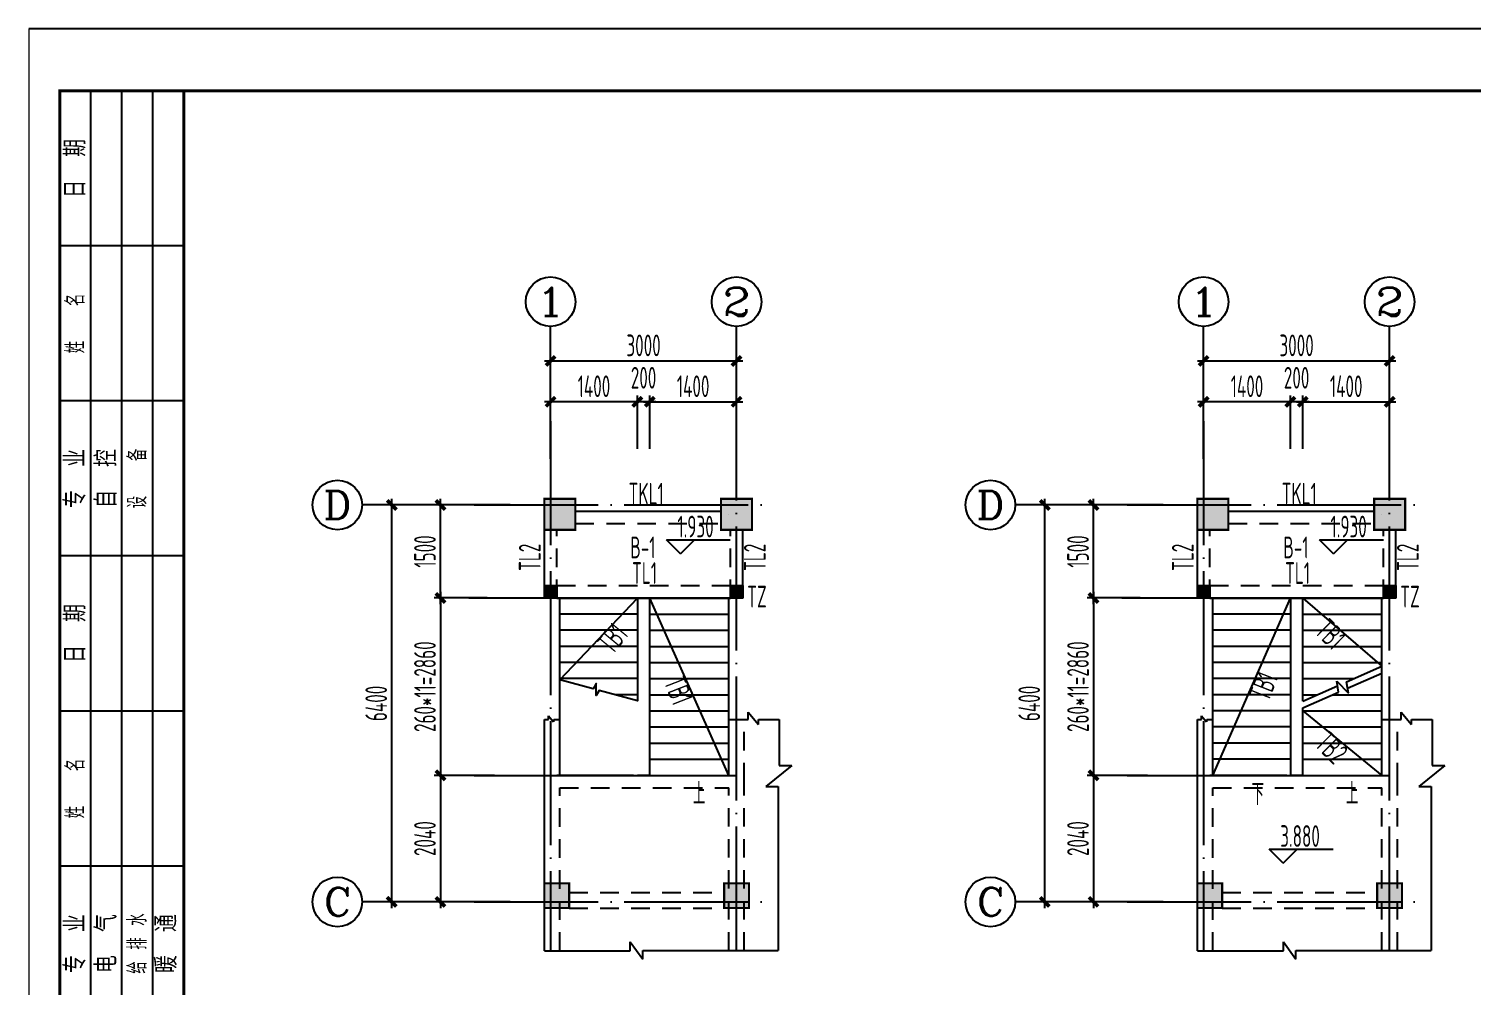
# Model space of a CAD drawing. Extents: x -472319 to -112444, y -516749 to -5704.
# Drawn here: x -218451 to -195170, y -415751 to -400315 of the extents above; entities that cross this region are included whole.
import ezdxf
from ezdxf.enums import TextEntityAlignment as Align

# ---------------------------------------------------------------- set-up
doc = ezdxf.new("R2010")
doc.units = 0
doc.header["$LTSCALE"] = 100
doc.header["$MEASUREMENT"] = 0
for name, pattern in [('3', [5, 3, -2]), ('CENTER', [2, 1.25, -0.25, 0.25, -0.25]), ('DOTE', [2.42, 2, -0.2, 0.02, -0.2])]:
    doc.linetypes.add(name, pattern=pattern)
for name, color, linetype in [('1301', 24, 'Continuous'), ('AXIS', 3, 'Continuous'), ('AXIS_TEXT', 7, 'Continuous'), ('COLUMN', 9, 'Continuous'), ('DIM_ELEV', 3, 'Continuous'), ('DIM_SYMB', 3, 'Continuous'), ('DOTE', 1, 'CENTER'), ('FRAME', 3, 'Continuous'), ('PUB_DIM', 3, 'Continuous'), ('S_BEAM', 4, 'Continuous'), ('S_BEAMDASH', 134, '3'), ('S_CL', 2, 'Continuous'), ('STAIR', 2, 'Continuous'), ('填充', 8, 'Continuous'), ('板标注', 221, 'Continuous'), ('梁', 4, 'Continuous'), ('梁虚线', 134, '3')]:
    doc.layers.add(name, color=color, linetype=linetype)
doc.styles.add('_TCH_AXIS', font='COMPLEX', dxfattribs={"bigfont": 'GBCBIG'})
doc.styles.add('COMPLEX', font='COMPLEX')
doc.styles.add('dxfs', font='txt.shx', dxfattribs={"width": 0.7, "bigfont": 'dxfs.shx'})
doc.styles.add('HZ', font='tssdeng.shx', dxfattribs={"width": 0.6, "height": 350, "bigfont": 'a.shx'})
doc.dimstyles.new('DIMN', dxfattribs={"dimtxt": 350, "dimasz": 150, "dimexe": 100, "dimexo": 100, "dimgap": 75, "dimtad": 1, "dimdec": 0, "dimzin": 0, "dimdsep": 46, "dimtxsty": 'HZ', "dimblk": 'ARCHTICK', "dimcen": 0.09, "dimdle": 100, "dimclrd": 3, "dimclre": 3, "dimclrt": 7, "dimazin": 2, "dimtfac": 1, "dimtdec": 0, "dimtmove": 2, "dimatfit": 3, "dimldrblk": 'ARCHTICK', "dimfxl": 1, "dimtolj": 1, "dimtzin": 0, "dimarcsym": 0})
pattern_1 = [(45, (0, 84916.17063), (-0.088388347648, 0.088388347648), [])]

# ---------------------------------------------------------------- blocks, each defined once
blk = doc.blocks.new('A$C20674F94')
at = {"layer": 'FRAME', "lineweight": 18}
blk.add_line((0, 59400), (0, 0), dxfattribs=at)
at = {"layer": 'FRAME'}
for p, q in [((84100, 59400), (0, 59400)), ((2500, 58400), (2500, 1000)), ((83100, 58400), (2500, 58400))]:
    blk.add_line(p, q, dxfattribs=at)
at = {"layer": 'FRAME', "const_width": 50}
for points in [[(2500, 58400), (500, 58400), (500, 35900), (2500, 35900)], [(2500, 58400), (83100, 58400), (83100, 1000), (2500, 1000), (2500, 58400)]]:
    blk.add_lwpolyline(points, dxfattribs=at)
at = {"layer": 'FRAME'}
for points in [[(1000, 35900), (1000, 58400)], [(1500, 35900), (1500, 58400)], [(2000, 35900), (2000, 58400)], [(2500, 55900), (500, 55900)], [(2500, 53400), (500, 53400)], [(2500, 50900), (500, 50900)], [(2500, 48400), (500, 48400)], [(2500, 45900), (500, 45900)]]:
    blk.add_lwpolyline(points, dxfattribs=at)
at = {"layer": 'FRAME', "char_height": 300, "attachment_point": 5, "rotation": 90, "style": 'dxfs'}
for s, insert, width in [('{\\f宋体|b0|i0|c134|p2;日\\Ftxt.shx,dxfs.shx|c134;  \\f宋体|b0|i0|c134|p2;期}', (750, 57150), 1132.5), ('姓   名', (750, 54650), 1185), ('设   备', (1750, 52150), 1227), ('{\\f宋体|b0|i0|c134|p2;专\\Ftxt.shx,dxfs.shx|c134;  \\f宋体|b0|i0|c134|p2;业}', (750, 52150), 1203.38), ('{\\f宋体|b0|i0|c134|p2;自\\Ftxt.shx,dxfs.shx|c134;  \\f宋体|b0|i0|c134|p2;控}', (1250, 52150), 1148.25), ('{\\f宋体|b0|i0|c134|p2;日\\Ftxt.shx,dxfs.shx|c134;  \\f宋体|b0|i0|c134|p2;期}', (750, 49650), 1132.5), ('姓   名', (750, 47150), 1185), ('{\\f宋体|b0|i0|c134|p2;专\\Ftxt.shx,dxfs.shx|c134;  \\f宋体|b0|i0|c134|p2;业}', (750, 44650), 1203.38), ('{\\f宋体|b0|i0|c134|p2;电\\Ftxt.shx,dxfs.shx|c134;  \\f宋体|b0|i0|c134|p2;气}', (1250, 44650), 1182.38), ('给 排 水', (1750, 44650), 1352.62), ('{\\f宋体|b0|i0|c134|p2;暖\\Ftxt.shx,dxfs.shx|c134;  \\f宋体|b0|i0|c134|p2;通}', (2220, 44650), 1200.75)]:
    blk.add_mtext(s, dxfattribs=dict(at, insert=insert, width=width))
blk = doc.blocks.new('_ArchTick')
at = {"color": 0, "linetype": 'ByBlock', "const_width": 0.4}
blk.add_lwpolyline([(-0.5, -0.5), (0.5, 0.5)], dxfattribs=at)
blk = doc.blocks.new('*D2614')
at = {"layer": 'AXIS', "color": 3, "lineweight": -2, "transparency": 16777216}
for p, q in [((-199601, -405669), (-196401, -405669)), ((-199501, -406538), (-199501, -405569)), ((-196501, -406538), (-196501, -405569))]:
    blk.add_line(p, q, dxfattribs=at)
at = {"layer": 'Defpoints', "color": 0, "transparency": 16777216}
for p in [(-196501, -405669), (-199501, -406638), (-196501, -406638)]:
    blk.add_point(p, dxfattribs=at)
at = {"layer": 'AXIS', "color": 3, "lineweight": -2, "transparency": 16777216, "xscale": 150, "yscale": 150, "zscale": 150, "rotation": 180}
blk.add_blockref('_ArchTick', (-199501, -405669), dxfattribs=at)
at = {"layer": 'AXIS', "color": 3, "lineweight": -2, "transparency": 16777216, "xscale": 150, "yscale": 150, "zscale": 150}
blk.add_blockref('_ArchTick', (-196501, -405669), dxfattribs=at)
at = {"layer": 'AXIS', "color": 7, "transparency": 16777216, "insert": (-198001, -405419), "char_height": 350, "attachment_point": 5, "style": 'HZ'}
blk.add_mtext('\\A1;3000', dxfattribs=at)
blk = doc.blocks.new('*D2615')
at = {"layer": 'AXIS', "color": 3, "lineweight": -2, "transparency": 16777216}
for p, q in [((-200833, -407992), (-202163, -407992)), ((-202063, -414492), (-202063, -407892)), ((-200833, -414392), (-202163, -414392))]:
    blk.add_line(p, q, dxfattribs=at)
at = {"layer": 'Defpoints', "color": 0, "transparency": 16777216}
for p in [(-202063, -407992), (-200733, -407992), (-200733, -414392)]:
    blk.add_point(p, dxfattribs=at)
at = {"layer": 'AXIS', "color": 3, "lineweight": -2, "transparency": 16777216, "xscale": 150, "yscale": 150, "zscale": 150}
for p, rotation in [((-202063, -407992), 90), ((-202063, -414392), 270)]:
    blk.add_blockref('_ArchTick', p, dxfattribs=dict(at, rotation=rotation))
at = {"layer": 'AXIS', "color": 7, "transparency": 16777216, "insert": (-202313, -411192), "char_height": 350, "attachment_point": 5, "rotation": 90, "style": 'HZ'}
blk.add_mtext('\\A1;6400', dxfattribs=at)
blk = doc.blocks.new('_AXISO')
blk.add_circle((0, 0), 0.5)
at = {"layer": 'AXIS_TEXT', "style": 'COMPLEX', "width": 1.041667}
blk.add_attdef('A', text='', height=0.56, dxfattribs=at).set_placement((-0.25, -0.28), (0.25, -0.28), align=Align.FIT)
blk = doc.blocks.new('*D2616')
at = {"layer": '1301', "color": 3, "lineweight": -2, "transparency": 16777216}
for p, q in [((-201277, -412252), (-201277, -414492)), ((-200406, -412352), (-201377, -412352)), ((-200378, -414392), (-201377, -414392))]:
    blk.add_line(p, q, dxfattribs=at)
at = {"layer": 'Defpoints', "color": 0, "transparency": 16777216}
for p in [(-200306, -412352), (-201277, -414392), (-200278, -414392)]:
    blk.add_point(p, dxfattribs=at)
at = {"layer": '1301', "color": 3, "lineweight": -2, "transparency": 16777216, "xscale": 150, "yscale": 150, "zscale": 150}
for p, rotation in [((-201277, -412352), 90), ((-201277, -414392), 270)]:
    blk.add_blockref('_ArchTick', p, dxfattribs=dict(at, rotation=rotation))
at = {"layer": '1301', "color": 7, "transparency": 16777216, "insert": (-201527, -413372), "char_height": 350, "attachment_point": 5, "rotation": 90, "style": 'HZ'}
blk.add_mtext('\\A1;2040', dxfattribs=at)
blk = doc.blocks.new('*D2617')
at = {"layer": 'Defpoints', "color": 0, "transparency": 16777216}
for p in [(-201277, -407992), (-200423, -407992), (-200423, -409492)]:
    blk.add_point(p, dxfattribs=at)
at = {"layer": '填充', "color": 3, "lineweight": -2, "transparency": 16777216}
for p, q in [((-200523, -407992), (-201377, -407992)), ((-201277, -409592), (-201277, -407892)), ((-200523, -409492), (-201377, -409492))]:
    blk.add_line(p, q, dxfattribs=at)
at = {"layer": '填充', "color": 3, "lineweight": -2, "transparency": 16777216, "xscale": 150, "yscale": 150, "zscale": 150}
for p, rotation in [((-201277, -407992), 90), ((-201277, -409492), 270)]:
    blk.add_blockref('_ArchTick', p, dxfattribs=dict(at, rotation=rotation))
at = {"layer": '填充', "color": 7, "transparency": 16777216, "insert": (-201527, -408742), "char_height": 350, "attachment_point": 5, "rotation": 90, "style": 'HZ'}
blk.add_mtext('\\A1;1500', dxfattribs=at)
blk = doc.blocks.new('*D2618')
at = {"layer": 'Defpoints', "color": 0, "transparency": 16777216}
for p in [(-200523, -409492), (-201277, -412352), (-200523, -412352)]:
    blk.add_point(p, dxfattribs=at)
at = {"layer": '填充', "color": 3, "lineweight": -2, "transparency": 16777216}
for p, q in [((-200623, -409492), (-201377, -409492)), ((-201277, -409392), (-201277, -412452)), ((-200623, -412352), (-201377, -412352))]:
    blk.add_line(p, q, dxfattribs=at)
at = {"layer": '填充', "color": 3, "lineweight": -2, "transparency": 16777216, "xscale": 150, "yscale": 150, "zscale": 150}
for p, rotation in [((-201277, -409492), 90), ((-201277, -412352), 270)]:
    blk.add_blockref('_ArchTick', p, dxfattribs=dict(at, rotation=rotation))
at = {"layer": '填充', "color": 7, "transparency": 16777216, "insert": (-201527, -410922), "char_height": 350, "attachment_point": 5, "rotation": 90, "style": 'HZ'}
blk.add_mtext('\\A1;260*11=2860', dxfattribs=at)
blk = doc.blocks.new('*D2619')
at = {"layer": 'AXIS', "color": 3, "lineweight": -2, "transparency": 16777216}
for p, q in [((-198101, -407046), (-198101, -406228)), ((-197901, -407046), (-197901, -406228)), ((-197801, -406328), (-198201, -406328))]:
    blk.add_line(p, q, dxfattribs=at)
at = {"layer": 'Defpoints', "color": 0, "transparency": 16777216}
for p in [(-198101, -406328), (-198101, -407146), (-197901, -407146)]:
    blk.add_point(p, dxfattribs=at)
at = {"layer": 'AXIS', "color": 3, "lineweight": -2, "transparency": 16777216, "xscale": 150, "yscale": 150, "zscale": 150, "rotation": 180}
blk.add_blockref('_ArchTick', (-198101, -406328), dxfattribs=at)
at = {"layer": 'AXIS', "color": 3, "lineweight": -2, "transparency": 16777216, "xscale": 150, "yscale": 150, "zscale": 150}
blk.add_blockref('_ArchTick', (-197901, -406328), dxfattribs=at)
at = {"layer": 'AXIS', "color": 7, "transparency": 16777216, "insert": (-198001, -405941), "char_height": 350, "attachment_point": 5, "style": 'HZ'}
blk.add_mtext('\\A1;200', dxfattribs=at)
blk = doc.blocks.new('*D2620')
at = {"layer": 'AXIS', "color": 3, "lineweight": -2, "transparency": 16777216}
for p, q in [((-197901, -407087), (-197901, -406228)), ((-196501, -407087), (-196501, -406228)), ((-198001, -406328), (-196401, -406328))]:
    blk.add_line(p, q, dxfattribs=at)
at = {"layer": 'Defpoints', "color": 0, "transparency": 16777216}
for p in [(-196501, -406328), (-197901, -407187), (-196501, -407187)]:
    blk.add_point(p, dxfattribs=at)
at = {"layer": 'AXIS', "color": 3, "lineweight": -2, "transparency": 16777216, "xscale": 150, "yscale": 150, "zscale": 150, "rotation": 180}
blk.add_blockref('_ArchTick', (-197901, -406328), dxfattribs=at)
at = {"layer": 'AXIS', "color": 3, "lineweight": -2, "transparency": 16777216, "xscale": 150, "yscale": 150, "zscale": 150}
blk.add_blockref('_ArchTick', (-196501, -406328), dxfattribs=at)
at = {"layer": 'AXIS', "color": 7, "transparency": 16777216, "insert": (-197201, -406078), "char_height": 350, "attachment_point": 5, "style": 'HZ'}
blk.add_mtext('\\A1;1400', dxfattribs=at)
blk = doc.blocks.new('*D2621')
at = {"layer": 'AXIS', "color": 3, "lineweight": -2, "transparency": 16777216}
for p, q in [((-199501, -407087), (-199501, -406228)), ((-198101, -407087), (-198101, -406228)), ((-198001, -406328), (-199601, -406328))]:
    blk.add_line(p, q, dxfattribs=at)
at = {"layer": 'Defpoints', "color": 0, "transparency": 16777216}
for p in [(-199501, -406328), (-199501, -407187), (-198101, -407187)]:
    blk.add_point(p, dxfattribs=at)
at = {"layer": 'AXIS', "color": 3, "lineweight": -2, "transparency": 16777216, "xscale": 150, "yscale": 150, "zscale": 150, "rotation": 180}
blk.add_blockref('_ArchTick', (-199501, -406328), dxfattribs=at)
at = {"layer": 'AXIS', "color": 3, "lineweight": -2, "transparency": 16777216, "xscale": 150, "yscale": 150, "zscale": 150}
blk.add_blockref('_ArchTick', (-198101, -406328), dxfattribs=at)
at = {"layer": 'AXIS', "color": 7, "transparency": 16777216, "insert": (-198801, -406078), "char_height": 350, "attachment_point": 5, "style": 'HZ'}
blk.add_mtext('\\A1;1400', dxfattribs=at)
blk = doc.blocks.new('*D2625')
at = {"layer": 'AXIS', "color": 3, "lineweight": -2, "transparency": 16777216}
for p, q in [((-210135, -405669), (-206935, -405669)), ((-210035, -406538), (-210035, -405569)), ((-207035, -406538), (-207035, -405569))]:
    blk.add_line(p, q, dxfattribs=at)
at = {"layer": 'Defpoints', "color": 0, "transparency": 16777216}
for p in [(-207035, -405669), (-210035, -406638), (-207035, -406638)]:
    blk.add_point(p, dxfattribs=at)
at = {"layer": 'AXIS', "color": 3, "lineweight": -2, "transparency": 16777216, "xscale": 150, "yscale": 150, "zscale": 150, "rotation": 180}
blk.add_blockref('_ArchTick', (-210035, -405669), dxfattribs=at)
at = {"layer": 'AXIS', "color": 3, "lineweight": -2, "transparency": 16777216, "xscale": 150, "yscale": 150, "zscale": 150}
blk.add_blockref('_ArchTick', (-207035, -405669), dxfattribs=at)
at = {"layer": 'AXIS', "color": 7, "transparency": 16777216, "insert": (-208535, -405419), "char_height": 350, "attachment_point": 5, "style": 'HZ'}
blk.add_mtext('\\A1;3000', dxfattribs=at)
blk = doc.blocks.new('*D2626')
at = {"layer": 'AXIS', "color": 3, "lineweight": -2, "transparency": 16777216}
for p, q in [((-211367, -407992), (-212697, -407992)), ((-212597, -414492), (-212597, -407892)), ((-211367, -414392), (-212697, -414392))]:
    blk.add_line(p, q, dxfattribs=at)
at = {"layer": 'Defpoints', "color": 0, "transparency": 16777216}
for p in [(-212597, -407992), (-211267, -407992), (-211267, -414392)]:
    blk.add_point(p, dxfattribs=at)
at = {"layer": 'AXIS', "color": 3, "lineweight": -2, "transparency": 16777216, "xscale": 150, "yscale": 150, "zscale": 150}
for p, rotation in [((-212597, -407992), 90), ((-212597, -414392), 270)]:
    blk.add_blockref('_ArchTick', p, dxfattribs=dict(at, rotation=rotation))
at = {"layer": 'AXIS', "color": 7, "transparency": 16777216, "insert": (-212847, -411192), "char_height": 350, "attachment_point": 5, "rotation": 90, "style": 'HZ'}
blk.add_mtext('\\A1;6400', dxfattribs=at)
blk = doc.blocks.new('*D2627')
at = {"layer": '1301', "color": 3, "lineweight": -2, "transparency": 16777216}
for p, q in [((-211811, -412252), (-211811, -414492)), ((-210940, -412352), (-211911, -412352)), ((-210912, -414392), (-211911, -414392))]:
    blk.add_line(p, q, dxfattribs=at)
at = {"layer": 'Defpoints', "color": 0, "transparency": 16777216}
for p in [(-210840, -412352), (-211811, -414392), (-210812, -414392)]:
    blk.add_point(p, dxfattribs=at)
at = {"layer": '1301', "color": 3, "lineweight": -2, "transparency": 16777216, "xscale": 150, "yscale": 150, "zscale": 150}
for p, rotation in [((-211811, -412352), 90), ((-211811, -414392), 270)]:
    blk.add_blockref('_ArchTick', p, dxfattribs=dict(at, rotation=rotation))
at = {"layer": '1301', "color": 7, "transparency": 16777216, "insert": (-212061, -413372), "char_height": 350, "attachment_point": 5, "rotation": 90, "style": 'HZ'}
blk.add_mtext('\\A1;2040', dxfattribs=at)
blk = doc.blocks.new('*D2628')
at = {"layer": 'Defpoints', "color": 0, "transparency": 16777216}
for p in [(-211811, -407992), (-210957, -407992), (-210957, -409492)]:
    blk.add_point(p, dxfattribs=at)
at = {"layer": '填充', "color": 3, "lineweight": -2, "transparency": 16777216}
for p, q in [((-211057, -407992), (-211911, -407992)), ((-211811, -409592), (-211811, -407892)), ((-211057, -409492), (-211911, -409492))]:
    blk.add_line(p, q, dxfattribs=at)
at = {"layer": '填充', "color": 3, "lineweight": -2, "transparency": 16777216, "xscale": 150, "yscale": 150, "zscale": 150}
for p, rotation in [((-211811, -407992), 90), ((-211811, -409492), 270)]:
    blk.add_blockref('_ArchTick', p, dxfattribs=dict(at, rotation=rotation))
at = {"layer": '填充', "color": 7, "transparency": 16777216, "insert": (-212061, -408742), "char_height": 350, "attachment_point": 5, "rotation": 90, "style": 'HZ'}
blk.add_mtext('\\A1;1500', dxfattribs=at)
blk = doc.blocks.new('*D2629')
at = {"layer": 'Defpoints', "color": 0, "transparency": 16777216}
for p in [(-211057, -409492), (-211811, -412352), (-211057, -412352)]:
    blk.add_point(p, dxfattribs=at)
at = {"layer": '填充', "color": 3, "lineweight": -2, "transparency": 16777216}
for p, q in [((-211157, -409492), (-211911, -409492)), ((-211811, -409392), (-211811, -412452)), ((-211157, -412352), (-211911, -412352))]:
    blk.add_line(p, q, dxfattribs=at)
at = {"layer": '填充', "color": 3, "lineweight": -2, "transparency": 16777216, "xscale": 150, "yscale": 150, "zscale": 150}
for p, rotation in [((-211811, -409492), 90), ((-211811, -412352), 270)]:
    blk.add_blockref('_ArchTick', p, dxfattribs=dict(at, rotation=rotation))
at = {"layer": '填充', "color": 7, "transparency": 16777216, "insert": (-212061, -410922), "char_height": 350, "attachment_point": 5, "rotation": 90, "style": 'HZ'}
blk.add_mtext('\\A1;260*11=2860', dxfattribs=at)
blk = doc.blocks.new('*D2622')
at = {"layer": 'AXIS', "color": 3, "lineweight": -2, "transparency": 16777216}
for p, q in [((-208635, -407046), (-208635, -406228)), ((-208435, -407046), (-208435, -406228)), ((-208335, -406328), (-208735, -406328))]:
    blk.add_line(p, q, dxfattribs=at)
at = {"layer": 'Defpoints', "color": 0, "transparency": 16777216}
for p in [(-208635, -406328), (-208635, -407146), (-208435, -407146)]:
    blk.add_point(p, dxfattribs=at)
at = {"layer": 'AXIS', "color": 3, "lineweight": -2, "transparency": 16777216, "xscale": 150, "yscale": 150, "zscale": 150, "rotation": 180}
blk.add_blockref('_ArchTick', (-208635, -406328), dxfattribs=at)
at = {"layer": 'AXIS', "color": 3, "lineweight": -2, "transparency": 16777216, "xscale": 150, "yscale": 150, "zscale": 150}
blk.add_blockref('_ArchTick', (-208435, -406328), dxfattribs=at)
at = {"layer": 'AXIS', "color": 7, "transparency": 16777216, "insert": (-208535, -405941), "char_height": 350, "attachment_point": 5, "style": 'HZ'}
blk.add_mtext('\\A1;200', dxfattribs=at)
blk = doc.blocks.new('*D2623')
at = {"layer": 'AXIS', "color": 3, "lineweight": -2, "transparency": 16777216}
for p, q in [((-208435, -407087), (-208435, -406228)), ((-207035, -407087), (-207035, -406228)), ((-208535, -406328), (-206935, -406328))]:
    blk.add_line(p, q, dxfattribs=at)
at = {"layer": 'Defpoints', "color": 0, "transparency": 16777216}
for p in [(-207035, -406328), (-208435, -407187), (-207035, -407187)]:
    blk.add_point(p, dxfattribs=at)
at = {"layer": 'AXIS', "color": 3, "lineweight": -2, "transparency": 16777216, "xscale": 150, "yscale": 150, "zscale": 150, "rotation": 180}
blk.add_blockref('_ArchTick', (-208435, -406328), dxfattribs=at)
at = {"layer": 'AXIS', "color": 3, "lineweight": -2, "transparency": 16777216, "xscale": 150, "yscale": 150, "zscale": 150}
blk.add_blockref('_ArchTick', (-207035, -406328), dxfattribs=at)
at = {"layer": 'AXIS', "color": 7, "transparency": 16777216, "insert": (-207735, -406078), "char_height": 350, "attachment_point": 5, "style": 'HZ'}
blk.add_mtext('\\A1;1400', dxfattribs=at)
blk = doc.blocks.new('*D2624')
at = {"layer": 'AXIS', "color": 3, "lineweight": -2, "transparency": 16777216}
for p, q in [((-210035, -407087), (-210035, -406228)), ((-208635, -407087), (-208635, -406228)), ((-208535, -406328), (-210135, -406328))]:
    blk.add_line(p, q, dxfattribs=at)
at = {"layer": 'Defpoints', "color": 0, "transparency": 16777216}
for p in [(-210035, -406328), (-210035, -407187), (-208635, -407187)]:
    blk.add_point(p, dxfattribs=at)
at = {"layer": 'AXIS', "color": 3, "lineweight": -2, "transparency": 16777216, "xscale": 150, "yscale": 150, "zscale": 150, "rotation": 180}
blk.add_blockref('_ArchTick', (-210035, -406328), dxfattribs=at)
at = {"layer": 'AXIS', "color": 3, "lineweight": -2, "transparency": 16777216, "xscale": 150, "yscale": 150, "zscale": 150}
blk.add_blockref('_ArchTick', (-208635, -406328), dxfattribs=at)
at = {"layer": 'AXIS', "color": 7, "transparency": 16777216, "insert": (-209335, -406078), "char_height": 350, "attachment_point": 5, "style": 'HZ'}
blk.add_mtext('\\A1;1400', dxfattribs=at)

msp = doc.modelspace()

# ---------------------------------------------------------------- hatches: boundary and pattern name
at = {"layer": 'COLUMN'}
h = msp.add_hatch(dxfattribs=at)
h.set_pattern_fill('ANSI31', color=0)
h.set_pattern_definition([(45, (-201372.49805, -223754.32937), (-0.08838834765, 0.08838834765), [])])
h.paths.add_polyline_path([(-209934.998, -409492.329), (-210134.998, -409492.329), (-210134.998, -409292.329), (-209934.998, -409292.329)])
h = msp.add_hatch(dxfattribs=at)
h.set_pattern_fill('ANSI31', color=0)
h.set_pattern_definition([(45, (-204372.49805, -223754.32937), (-0.08838834765, 0.08838834765), [])])
h.paths.add_polyline_path([(-206934.998, -409492.329), (-207134.998, -409492.329), (-207134.998, -409292.329), (-206934.998, -409292.329)])
h = msp.add_hatch(dxfattribs=at)
h.set_pattern_fill('ANSI31', color=0)
h.set_pattern_definition([(45, (-190838.49805, -223754.32937), (-0.08838834765, 0.08838834765), [])])
h.paths.add_polyline_path([(-199400.998, -409492.329), (-199600.998, -409492.329), (-199600.998, -409292.329), (-199400.998, -409292.329)])
h = msp.add_hatch(dxfattribs=at)
h.set_pattern_fill('ANSI31', color=0)
h.set_pattern_definition([(45, (-193838.49805, -223754.32937), (-0.08838834765, 0.08838834765), [])])
h.paths.add_polyline_path([(-196400.998, -409492.329), (-196600.998, -409492.329), (-196600.998, -409292.329), (-196400.998, -409292.329)])
at = {"layer": 'S_CL'}
h = msp.add_hatch(dxfattribs=at)
h.set_pattern_fill('ANSI31', color=256)
h.set_pattern_definition(pattern_1)
h.paths.add_polyline_path([(-206835, -414492.33), (-206835, -414092.33), (-207235, -414092.33), (-207235, -414492.33)])
h.paths.add_polyline_path([(-209735, -414492.33), (-209735, -414092.33), (-210135, -414092.33), (-210135, -414492.33)])
h.paths.add_polyline_path([(-206785, -408392.329), (-206785, -407892.329), (-207285, -407892.329), (-207285, -408392.329)])
h.paths.add_polyline_path([(-209635, -408392.329), (-209635, -407892.329), (-210135, -407892.329), (-210135, -408392.329)])
h = msp.add_hatch(dxfattribs=at)
h.set_pattern_fill('ANSI31', color=256)
h.set_pattern_definition(pattern_1)
h.paths.add_polyline_path([(-196301, -414492.33), (-196301, -414092.33), (-196701, -414092.33), (-196701, -414492.33)])
h.paths.add_polyline_path([(-199201, -414492.33), (-199201, -414092.33), (-199601, -414092.33), (-199601, -414492.33)])
h.paths.add_polyline_path([(-196251, -408392.329), (-196251, -407892.329), (-196751, -407892.329), (-196751, -408392.329)])
h.paths.add_polyline_path([(-199101, -408392.329), (-199101, -407892.329), (-199601, -407892.329), (-199601, -408392.329)])

# ---------------------------------------------------------------- linework, layer by layer
at = {"layer": 'AXIS'}
for p, q in [((-210034.998, -407247.681), (-210034.998, -405113.886)), ((-207034.998, -407247.681), (-207034.998, -405113.886)), ((-199500.998, -407247.681), (-199500.998, -405113.886)), ((-196500.998, -407247.681), (-196500.998, -405113.886)), ((-210685.817, -407992.329), (-213074.317, -407992.329)), ((-200151.817, -407992.329), (-202540.317, -407992.329)), ((-210685.817, -414392.33), (-213074.317, -414392.33)), ((-200151.817, -414392.33), (-202540.317, -414392.33))]:
    msp.add_line(p, q, dxfattribs=at)
at = {"layer": 'COLUMN', "color": 0}
for points in [[(-209934.998, -409492.329), (-210134.998, -409492.329), (-210134.998, -409292.329), (-209934.998, -409292.329)], [(-206934.998, -409492.329), (-207134.998, -409492.329), (-207134.998, -409292.329), (-206934.998, -409292.329)], [(-199400.998, -409492.329), (-199600.998, -409492.329), (-199600.998, -409292.329), (-199400.998, -409292.329)], [(-196400.998, -409492.329), (-196600.998, -409492.329), (-196600.998, -409292.329), (-196400.998, -409292.329)]]:
    msp.add_lwpolyline(points, close=True, dxfattribs=at)
at = {"layer": 'DIM_ELEV'}
for p, q in [((-207940.5, -408779.329), (-208165.5, -408554.329)), ((-208165.5, -408554.329), (-207135.701, -408554.329)), ((-207940.5, -408779.329), (-207715.5, -408554.329)), ((-197406.5, -408779.329), (-197631.5, -408554.329)), ((-197631.5, -408554.329), (-196601.701, -408554.329)), ((-197406.5, -408779.329), (-197181.5, -408554.329)), ((-198217.5, -413769.829), (-198442.5, -413544.829)), ((-198442.5, -413544.829), (-197412.701, -413544.829)), ((-198217.5, -413769.829), (-197992.5, -413544.829))]:
    msp.add_line(p, q, dxfattribs=at)
at = {"layer": 'DIM_SYMB'}
for points in [[(-207784.998, -412482.329, 0, 0, 0), (-207784.998, -408910.096, 0, 0, 0), (-209284.998, -408910.096, 0, 0, 0), (-209284.998, -410642.329, 40, 0, 0), (-209284.998, -410792.329, 0, 0, 0)], [(-198750.998, -412482.329, 0, 0, 0), (-198750.998, -408910.096, 0, 0, 0), (-197250.998, -408910.096, 0, 0, 0), (-197250.998, -410642.329, 40, 0, 0), (-197250.998, -410792.329, 0, 0, 0)], [(-197220.998, -412524.692, 0, 0, 0), (-197220.998, -411244.692, 40, 0, 0), (-197220.998, -411094.692, 0, 0, 0)]]:
    msp.add_lwpolyline(points, format="xyseb", dxfattribs=at)
at = {"layer": 'DOTE', "linetype": 'DOTE', "ltscale": 10}
for p, q in [((-210034.998, -406638.181), (-210034.998, -415179.829)), ((-207034.998, -415178.829), (-207034.998, -406638.181)), ((-199500.998, -406638.181), (-199500.998, -415179.829)), ((-196500.998, -415178.829), (-196500.998, -406638.181)), ((-211267.317, -407992.329), (-206492.5, -407992.329)), ((-200733.317, -407992.329), (-195958.5, -407992.329)), ((-206934.998, -409492.329), (-211412.309, -409492.329)), ((-196400.998, -409492.329), (-200878.309, -409492.329)), ((-211267.317, -412352.329), (-207034.998, -412352.329)), ((-200733.317, -412352.329), (-196500.998, -412352.329)), ((-211267.317, -414392.33), (-206492.5, -414392.33)), ((-200733.317, -414392.33), (-195958.5, -414392.33))]:
    msp.add_line(p, q, dxfattribs=at)
at = {"layer": 'DOTE', "color": 7}
for p, q in [((-210135, -411449.329), (-210068.5, -411449.329)), ((-210068.5, -411449.329), (-210068.5, -411390.829)), ((-210068.5, -411390.829), (-209984, -411491.329)), ((-209984, -411491.329), (-209984, -411449.329)), ((-209984, -411449.329), (-209885, -411449.329)), ((-199601, -411449.329), (-199534.5, -411449.329)), ((-199534.5, -411449.329), (-199534.5, -411390.829)), ((-199534.5, -411390.829), (-199450, -411491.329)), ((-199450, -411491.329), (-199450, -411449.329)), ((-199450, -411449.329), (-199351, -411449.329))]:
    msp.add_line(p, q, dxfattribs=at)
at = {"layer": 'S_BEAM'}
for p, q in [((-207160, -408142.329), (-207160, -408142.329)), ((-196626, -408142.329), (-196626, -408142.329)), ((-209885, -410812.906), (-209885, -409492.329)), ((-207160, -412352.329), (-207160, -409492.329)), ((-199351, -412352.329), (-199351, -409492.329)), ((-196626, -412352.329), (-196626, -409492.329)), ((-209885, -412352.329), (-209885, -410812.906)), ((-210135, -412452.329), (-210135, -411449.329)), ((-199601, -412452.329), (-199601, -411449.329)), ((-210135, -415179.829), (-210135, -412452.329)), ((-209885, -412352.329), (-207160, -412352.329)), ((-199601, -415179.829), (-199601, -412452.329)), ((-199351, -412352.329), (-196626, -412352.329))]:
    msp.add_line(p, q, dxfattribs=at)
at = {"layer": 'S_BEAMDASH'}
for p, q in [((-206910, -412452.329), (-206910, -411449.329)), ((-196376, -412452.329), (-196376, -411449.329)), ((-206910, -415178.829), (-206910, -412452.329)), ((-196376, -415178.829), (-196376, -412452.329)), ((-209885, -415179.829), (-209885, -412552.329)), ((-209885, -412552.329), (-207160, -412552.329)), ((-207160, -415178.829), (-207160, -412552.329)), ((-199351, -415179.829), (-199351, -412552.329)), ((-199351, -412552.329), (-196626, -412552.329)), ((-196626, -415178.829), (-196626, -412552.329)), ((-209735, -414242.33), (-207235, -414242.33)), ((-199201, -414242.33), (-196701, -414242.33)), ((-209735, -414492.33), (-207235, -414492.33)), ((-199201, -414492.33), (-196701, -414492.33))]:
    msp.add_line(p, q, dxfattribs=at)
at = {"layer": 'S_CL', "const_width": 35}
for points in [[(-209635, -408392.329), (-209635, -407892.329), (-210135, -407892.329), (-210135, -408392.329)], [(-206785, -408392.329), (-206785, -407892.329), (-207285, -407892.329), (-207285, -408392.329)], [(-199101, -408392.329), (-199101, -407892.329), (-199601, -407892.329), (-199601, -408392.329)], [(-196251, -408392.329), (-196251, -407892.329), (-196751, -407892.329), (-196751, -408392.329)], [(-209735, -414492.33), (-209735, -414092.33), (-210135, -414092.33), (-210135, -414492.33)], [(-206835, -414492.33), (-206835, -414092.33), (-207235, -414092.33), (-207235, -414492.33)], [(-199201, -414492.33), (-199201, -414092.33), (-199601, -414092.33), (-199601, -414492.33)], [(-196301, -414492.33), (-196301, -414092.33), (-196701, -414092.33), (-196701, -414492.33)]]:
    msp.add_lwpolyline(points, close=True, dxfattribs=at)
at = {"layer": 'STAIR'}
for p, q in [((-208694.998, -409492.329), (-209934.998, -409492.329)), ((-209934.998, -409492.329), (-208694.998, -409492.329)), ((-209885, -410812.906), (-208634.998, -409492.329)), ((-208434.998, -411153.703), (-208434.998, -409492.329)), ((-208434.998, -411153.703), (-208434.998, -409492.329)), ((-207160, -412352.329), (-208434.998, -409492.329)), ((-208374.998, -409492.329), (-207134.998, -409492.329)), ((-208374.998, -409492.329), (-207134.998, -409492.329)), ((-198160.998, -409492.329), (-199400.998, -409492.329)), ((-199400.998, -409492.329), (-198160.998, -409492.329)), ((-199351, -412352.329), (-198100.998, -409492.329)), ((-198100.998, -409492.329), (-198100.998, -412352.329)), ((-198100.998, -409492.329), (-198100.998, -412352.329)), ((-197900.998, -411153.703), (-197900.998, -409492.329)), ((-197900.998, -411153.703), (-197900.998, -409492.329)), ((-197900.998, -409492.329), (-196626, -410592.704)), ((-197840.998, -409492.329), (-196600.998, -409492.329)), ((-197840.998, -409492.329), (-196600.998, -409492.329)), ((-208634.998, -409752.329), (-209885, -409752.329)), ((-208434.998, -409752.329), (-207160, -409752.329)), ((-198100.998, -409752.329), (-199351, -409752.329)), ((-197900.998, -409752.329), (-196626, -409752.329)), ((-208634.998, -410012.329), (-209885, -410012.329)), ((-208434.998, -410012.329), (-207160, -410012.329)), ((-198100.998, -410012.329), (-199351, -410012.329)), ((-197900.998, -410012.329), (-196626, -410012.329)), ((-208634.998, -410272.329), (-209885, -410272.329)), ((-208434.998, -410272.329), (-207160, -410272.329)), ((-198100.998, -410272.329), (-199351, -410272.329)), ((-197900.998, -410272.329), (-196626, -410272.329)), ((-208634.998, -410532.329), (-209885, -410532.329)), ((-208434.998, -410532.329), (-207160, -410532.329)), ((-198100.998, -410532.329), (-199351, -410532.329)), ((-197900.998, -410532.329), (-196626, -410532.329)), ((-197194.909, -410843.024), (-196626, -410592.704)), ((-208634.998, -410792.329), (-209885, -410792.329)), ((-208434.998, -410792.329), (-207160, -410792.329)), ((-198100.998, -410792.329), (-199351, -410792.329)), ((-197900.998, -410792.329), (-197079.694, -410792.329)), ((-197900.998, -411153.703), (-197341.102, -410907.349)), ((-197325.354, -411009.672), (-197352.496, -410833.317)), ((-197352.496, -410833.317), (-197166.499, -411027.615)), ((-197166.499, -411027.615), (-197194.909, -410843.024)), ((-197179.161, -410945.347), (-196626, -410701.956)), ((-208634.998, -411052.329), (-208991.46, -411052.329)), ((-208434.998, -411052.329), (-208204.603, -411052.329)), ((-208434.998, -411052.329), (-207160, -411052.329)), ((-198100.998, -411052.329), (-199351, -411052.329)), ((-197900.998, -411262.955), (-197325.354, -411009.672)), ((-197900.998, -411052.329), (-197670.603, -411052.329)), ((-197422.303, -411052.329), (-196626, -411052.329)), ((-208434.998, -412352.329), (-208434.998, -411153.703)), ((-208434.998, -412352.329), (-208434.998, -411262.955)), ((-208434.998, -411312.329), (-207160, -411312.329)), ((-206848.5, -411449.329), (-206848.5, -411332.329)), ((-206848.5, -411332.329), (-206679.5, -411533.329)), ((-198100.998, -411312.329), (-199351, -411312.329)), ((-197900.998, -412352.329), (-197900.998, -411262.955)), ((-197900.998, -412352.329), (-197900.998, -411262.955)), ((-197900.998, -411312.329), (-196626, -411312.329)), ((-197900.998, -411312.329), (-196626, -412352.329)), ((-196314.5, -411449.329), (-196314.5, -411332.329)), ((-196314.5, -411332.329), (-196145.5, -411533.329)), ((-208434.998, -411572.329), (-207160, -411572.329)), ((-207160, -411449.329), (-206848.5, -411449.329)), ((-206679.5, -411533.329), (-206679.5, -411449.329)), ((-206679.5, -411449.329), (-206348, -411449.329)), ((-206348, -411449.329), (-206348, -412195.829)), ((-198100.998, -411572.329), (-199351, -411572.329)), ((-197900.998, -411572.329), (-196626, -411572.329)), ((-196626, -411449.329), (-196314.5, -411449.329)), ((-196145.5, -411533.329), (-196145.5, -411449.329)), ((-196145.5, -411449.329), (-195814, -411449.329)), ((-195814, -411449.329), (-195814, -412195.829)), ((-208434.998, -411832.329), (-207160, -411832.329)), ((-198100.998, -411832.329), (-199351, -411832.329)), ((-197900.998, -411832.329), (-196626, -411832.329)), ((-208434.998, -412092.329), (-207160, -412092.329)), ((-206143, -412195.829), (-206561.5, -412534.329)), ((-206348, -412195.829), (-206143, -412195.829)), ((-198100.998, -412092.329), (-199351, -412092.329)), ((-197900.998, -412092.329), (-196626, -412092.329)), ((-195609, -412195.829), (-196027.5, -412534.329)), ((-195814, -412195.829), (-195609, -412195.829)), ((-208694.998, -412352.329), (-209934.998, -412352.329)), ((-208434.998, -412352.329), (-208634.998, -412352.329)), ((-208374.998, -412352.329), (-207134.998, -412352.329)), ((-206561.5, -412534.329), (-206365.5, -412534.329)), ((-206365.5, -412534.329), (-206365.5, -415178.829)), ((-198160.998, -412352.329), (-199400.998, -412352.329)), ((-197900.998, -412352.329), (-198100.998, -412352.329)), ((-197840.998, -412352.329), (-196600.998, -412352.329)), ((-196027.5, -412534.329), (-195831.5, -412534.329)), ((-195831.5, -412534.329), (-195831.5, -415178.829)), ((-208749, -415179.829), (-208749, -415036.329)), ((-208749, -415036.329), (-208546.5, -415315.829)), ((-198215, -415179.829), (-198215, -415036.329)), ((-198215, -415036.329), (-198012.5, -415315.829)), ((-210135, -415179.829), (-208749, -415179.829)), ((-208546.5, -415315.829), (-208546.5, -415178.829)), ((-208546.5, -415178.829), (-206365.5, -415178.829)), ((-199601, -415179.829), (-198215, -415179.829)), ((-198012.5, -415315.829), (-198012.5, -415178.829)), ((-198012.5, -415178.829), (-195831.5, -415178.829))]:
    msp.add_line(p, q, dxfattribs=at)
msp.add_lwpolyline([(-208634.998, -409492.329), (-208634.998, -411147.843), (-209253.271, -410982.177), (-209302.021, -411066.615), (-209298.699, -410872.505), (-209347.449, -410956.942), (-209885, -410812.906)], dxfattribs=at)
at = {"layer": '梁'}
for p, q in [((-209635, -408092.329), (-207285, -408092.329)), ((-199101, -408092.329), (-196751, -408092.329)), ((-210134.998, -409492.329), (-210134.998, -408392.329)), ((-206934.998, -409492.329), (-206934.998, -408392.329)), ((-199600.998, -409492.329), (-199600.998, -408392.329)), ((-196400.998, -409492.329), (-196400.998, -408392.329)), ((-209934.998, -409492.329), (-207134.998, -409492.329)), ((-199400.998, -409492.329), (-196600.998, -409492.329))]:
    msp.add_line(p, q, dxfattribs=at)
at = {"layer": '梁虚线'}
for p, q in [((-209635, -408292.329), (-207285, -408292.329)), ((-199101, -408292.329), (-196751, -408292.329)), ((-209934.998, -409492.329), (-209934.998, -408392.329)), ((-207134.998, -409492.329), (-207134.998, -408392.329)), ((-199400.998, -409492.329), (-199400.998, -408392.329)), ((-196600.998, -409492.329), (-196600.998, -408392.329)), ((-209934.998, -409292.329), (-207134.998, -409292.329)), ((-199400.998, -409292.329), (-196600.998, -409292.329))]:
    msp.add_line(p, q, dxfattribs=at)

# ---------------------------------------------------------------- block references
at = {"layer": 'AXIS'}
ref = msp.add_blockref('_AXISO', (-210034.998, -404713.886), dxfattribs=dict(at, xscale=800, yscale=800, zscale=800))
ref.add_attrib('A', '1', dxfattribs={"layer": 'AXIS_TEXT', "height": 452.548, "style": '_TCH_AXIS', "width": 2.333333}).set_placement((-210261.272, -404940.16), (-209808.724, -404940.16), align=Align.FIT)
ref = msp.add_blockref('_AXISO', (-207034.998, -404713.886), dxfattribs=dict(at, xscale=800, yscale=800, zscale=800))
ref.add_attrib('A', '2', dxfattribs={"layer": 'AXIS_TEXT', "height": 452.548, "style": '_TCH_AXIS', "width": 1.5}).set_placement((-207261.272, -404940.16), (-206808.724, -404940.16), align=Align.FIT)
ref = msp.add_blockref('_AXISO', (-199500.998, -404713.886), dxfattribs=dict(at, xscale=800, yscale=800, zscale=800))
ref.add_attrib('A', '1', dxfattribs={"layer": 'AXIS_TEXT', "height": 452.548, "style": '_TCH_AXIS', "width": 2.333333}).set_placement((-199727.272, -404940.16), (-199274.724, -404940.16), align=Align.FIT)
ref = msp.add_blockref('_AXISO', (-196500.998, -404713.886), dxfattribs=dict(at, xscale=800, yscale=800, zscale=800))
ref.add_attrib('A', '2', dxfattribs={"layer": 'AXIS_TEXT', "height": 452.548, "style": '_TCH_AXIS', "width": 1.5}).set_placement((-196727.272, -404940.16), (-196274.724, -404940.16), align=Align.FIT)
ref = msp.add_blockref('_AXISO', (-213474.317, -407992.329), dxfattribs=dict(at, xscale=800, yscale=800, zscale=800))
ref.add_attrib('A', 'D', dxfattribs={"layer": 'AXIS_TEXT', "height": 452.548, "style": '_TCH_AXIS', "width": 1.235294}).set_placement((-213700.591, -408218.604), (-213248.043, -408218.604), align=Align.FIT)
ref = msp.add_blockref('_AXISO', (-202940.317, -407992.329), dxfattribs=dict(at, xscale=800, yscale=800, zscale=800))
ref.add_attrib('A', 'D', dxfattribs={"layer": 'AXIS_TEXT', "height": 452.548, "style": '_TCH_AXIS', "width": 1.235294}).set_placement((-203166.591, -408218.604), (-202714.043, -408218.604), align=Align.FIT)
ref = msp.add_blockref('_AXISO', (-213474.317, -414392.33), dxfattribs=dict(at, xscale=800, yscale=800, zscale=800))
ref.add_attrib('A', 'C', dxfattribs={"layer": 'AXIS_TEXT', "height": 452.548, "style": '_TCH_AXIS', "width": 1.4}).set_placement((-213700.591, -414618.605), (-213248.043, -414618.605), align=Align.FIT)
ref = msp.add_blockref('_AXISO', (-202940.317, -414392.33), dxfattribs=dict(at, xscale=800, yscale=800, zscale=800))
ref.add_attrib('A', 'C', dxfattribs={"layer": 'AXIS_TEXT', "height": 452.548, "style": '_TCH_AXIS', "width": 1.4}).set_placement((-203166.591, -414618.605), (-202714.043, -414618.605), align=Align.FIT)
at = {"layer": '填充'}
msp.add_blockref('A$C20674F94', (-218450.5, -459714.5), dxfattribs=at)

# ---------------------------------------------------------------- texts
at = {"layer": 'PUB_DIM', "color": 7, "style": 'HZ', "width": 0.6}
for s, p in [('TKL1', (-208776.511, -407984.758)), ('TKL1', (-198242.511, -407984.758)), ('1.930', (-207988.467, -408515.329)), ('1.930', (-197454.467, -408515.329)), ('B-1', (-208749.51, -408851.269)), ('B-1', (-198215.51, -408851.269)), ('TL1', (-208720.511, -409264.258)), ('TL1', (-198186.511, -409264.258)), ('TZ', (-206863.265, -409644.762)), ('TZ', (-196329.265, -409644.762)), ('上', (-207738.179, -412822.192)), ('下', (-198727.88, -412829.829)), ('上', (-197204.179, -412822.192)), ('3.880', (-198265.467, -413505.829))]:
    msp.add_text(s, height=350, dxfattribs=at).set_placement(p)
for p in [(-210196.071, -409055.341), (-206565.571, -409055.341), (-199662.071, -409055.341), (-196031.571, -409055.341)]:
    msp.add_text('TL2', height=350, rotation=90, dxfattribs=at).set_placement(p)
at = {"layer": '板标注', "style": 'HZ', "width": 0.6}
for s, rotation, p in [('TB1', 50.4862201, (-209036.958, -410419.613)), ('TB1', 315.3554285, (-197727.868, -410048.288)), ('TB1', 291.3268632, (-208211.579, -410845.405)), ('TB1', 68.6731368, (-198453.666, -411176.454)), ('TB2', 315.3554285, (-197727.868, -411868.288))]:
    msp.add_text(s, height=350, rotation=rotation, dxfattribs=at).set_placement(p)

# ---------------------------------------------------------------- dimensions: what is measured, and where the dimension line sits
at = {"layer": '1301', "color": 7}
for base, p1, p2, picture, middle in [((-211811.234, -414392.33), (-210840.234, -412352.329), (-210812.188, -414392.33), '*D2627', (-212061.234, -413372.33)), ((-201277.234, -414392.33), (-200306.234, -412352.329), (-200278.188, -414392.33), '*D2616', (-201527.234, -413372.33))]:
    dim = msp.add_linear_dim(base=base, p1=p1, p2=p2, angle=90, dimstyle='DIMN', override={"dimfxl": 100}, dxfattribs=at)
    dim.commit()
    dim.dimension.update_dxf_attribs({"geometry": picture, "text_midpoint": middle})
at = {"layer": 'AXIS'}
for p1, p2, distance, picture, middle in [((-210034.998, -406638.181), (-207034.998, -406638.181), 969.5, '*D2625', (-208534.998, -405418.681)), ((-199500.998, -406638.181), (-196500.998, -406638.181), 969.5, '*D2614', (-198000.998, -405418.681)), ((-211267.317, -414392.33), (-211267.317, -407992.329), 1330, '*D2626', (-212847.317, -411192.33)), ((-200733.317, -414392.33), (-200733.317, -407992.329), 1330, '*D2615', (-202313.317, -411192.33))]:
    dim = msp.add_aligned_dim(p1=p1, p2=p2, distance=distance, dimstyle='DIMN', dxfattribs=at)
    dim.commit()
    dim.dimension.update_dxf_attribs({"geometry": picture, "text_midpoint": middle})
for base, p1, p2, picture, middle in [((-208634.998, -406328.329), (-208434.998, -407146.329), (-208634.998, -407146.329), '*D2622', (-208534.998, -405940.829)), ((-198100.998, -406328.329), (-197900.998, -407146.329), (-198100.998, -407146.329), '*D2619', (-198000.998, -405940.829)), ((-210034.998, -406328.329), (-208634.998, -407186.829), (-210034.998, -407186.829), '*D2624', (-209334.998, -406078.329)), ((-207034.998, -406328.329), (-208434.998, -407186.829), (-207034.998, -407186.829), '*D2623', (-207734.998, -406078.329)), ((-199500.998, -406328.329), (-198100.998, -407186.829), (-199500.998, -407186.829), '*D2621', (-198800.998, -406078.329)), ((-196500.998, -406328.329), (-197900.998, -407186.829), (-196500.998, -407186.829), '*D2620', (-197200.998, -406078.329))]:
    dim = msp.add_linear_dim(base=base, p1=p1, p2=p2, dimstyle='DIMN', dxfattribs=at)
    dim.commit()
    dim.dimension.update_dxf_attribs({"geometry": picture, "text_midpoint": middle})
at = {"layer": '填充', "color": 7}
for base, p1, p2, picture, middle in [((-211811.234, -407992.329), (-210957.234, -409492.329), (-210957.234, -407992.329), '*D2628', (-212061.234, -408742.329)), ((-201277.234, -407992.329), (-200423.234, -409492.329), (-200423.234, -407992.329), '*D2617', (-201527.234, -408742.329))]:
    dim = msp.add_linear_dim(base=base, p1=p1, p2=p2, angle=90, dimstyle='DIMN', override={"dimfxl": 100}, dxfattribs=at)
    dim.commit()
    dim.dimension.update_dxf_attribs({"geometry": picture, "text_midpoint": middle})
for base, p1, p2, picture, middle in [((-211811.234, -412352.329), (-211057.234, -409492.329), (-211057.234, -412352.329), '*D2629', (-212061.234, -410922.329)), ((-201277.234, -412352.329), (-200523.234, -409492.329), (-200523.234, -412352.329), '*D2618', (-201527.234, -410922.329))]:
    dim = msp.add_linear_dim(base=base, p1=p1, p2=p2, angle=90, text='260*11=<>', dimstyle='DIMN', override={"dimfxl": 100}, dxfattribs=at)
    dim.commit()
    dim.dimension.update_dxf_attribs({"geometry": picture, "text_midpoint": middle})

doc.saveas('drawing.dxf')
